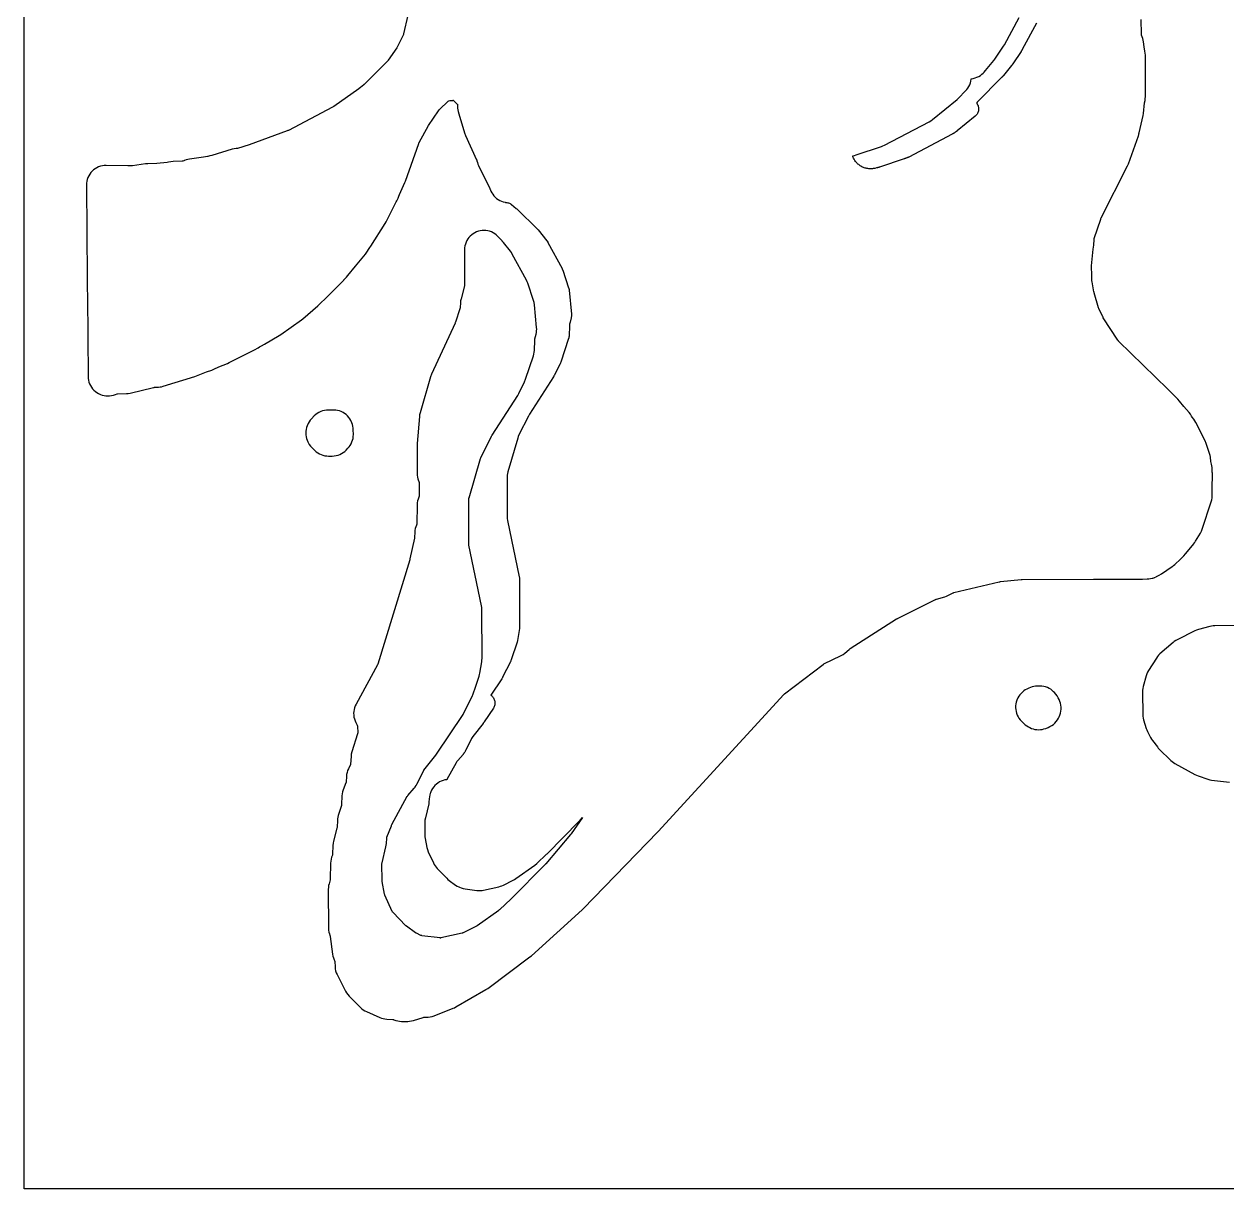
# Model space of a CAD drawing. Header units: millimetres. Extents: x 0 to 300, y 0 to 300.
# Drawn here: x 0 to 154.4, y 0 to 149.5 of the extents above; entities that cross this region are included whole.
import ezdxf

# ---------------------------------------------------------------- set-up
doc = ezdxf.new("R2010")
doc.units = ezdxf.units.MM
doc.layers.add('CUT', color=7, linetype='CONTINUOUS')

msp = doc.modelspace()

# ---------------------------------------------------------------- linework, layer by layer
at = {"layer": 'CUT'}
for points in [[(0, 0.0614), (0, 299.9386), (0.0029, 299.9971), (0.0614, 300), (299.9341, 300), (299.9926, 299.9971), (299.9954, 299.9386), (299.9954, 0.0614), (299.9926, 0.0029), (299.9341, 0), (0.0614, 0), (0.0029, 0.0029)], [(38.6049, 94.1127), (38.8473, 94.0783), (39.092, 94.0678), (39.5633, 94.0708), (39.8116, 94.0847), (40.0572, 94.1232), (40.2977, 94.1859), (40.5309, 94.2721), (40.7543, 94.3811), (40.9658, 94.5118), (41.1633, 94.6628), (41.3448, 94.8327), (41.5661, 95.0614), (41.7262, 95.244), (41.8679, 95.4412), (41.9898, 95.6513), (42.0907, 95.8722), (42.1697, 96.1018), (42.2261, 96.338), (42.2593, 96.5786), (42.269, 96.8212), (42.2637, 97.4285), (42.2507, 97.6623), (42.2159, 97.8937), (42.1596, 98.121), (42.0823, 98.3419), (41.9847, 98.5547), (41.9533, 98.6153), (41.8298, 98.828), (41.686, 99.0275), (41.5233, 99.2119), (41.3432, 99.3794), (41.1476, 99.5284), (40.9383, 99.6574), (40.7173, 99.7653), (40.4868, 99.851), (40.2489, 99.9135), (40.0061, 99.9524), (39.7607, 99.9673), (39.0747, 99.975), (38.8214, 99.9651), (38.5705, 99.9295), (38.3245, 99.8687), (38.0859, 99.7833), (37.8572, 99.6742), (37.6407, 99.5425), (37.4386, 99.3896), (37.2531, 99.217), (36.8895, 98.8427), (36.7226, 98.6524), (36.5757, 98.4461), (36.4504, 98.2261), (36.4185, 98.1627), (36.4174, 98.1606), (36.3211, 97.9446), (36.2456, 97.7205), (36.1916, 97.4902), (36.1596, 97.2559), (36.1499, 97.0195), (36.1626, 96.7834), (36.1976, 96.5495), (36.2545, 96.3199), (36.3328, 96.0967), (36.4319, 95.882), (36.4826, 95.7844), (36.6151, 95.5593), (36.7703, 95.3492), (36.9466, 95.1564), (36.9501, 95.153), (37.3224, 94.7864), (37.5051, 94.6234), (37.7029, 94.479), (37.9138, 94.3546), (38.1359, 94.2515), (38.367, 94.1706)], [(127.5791, 60.6093), (127.7065, 60.4031), (127.8533, 60.2103), (128.018, 60.0326), (128.3199, 59.7371), (128.5082, 59.5705), (128.7123, 59.4236), (128.9301, 59.298), (129.0927, 59.2148), (129.3061, 59.118), (129.5276, 59.0416), (129.7554, 58.9862), (129.9873, 58.9524), (130.2213, 58.9405), (130.4555, 58.9506), (130.6876, 58.9825), (130.9158, 59.036), (131.1379, 59.1107), (131.4423, 59.2291), (131.6817, 59.3371), (131.9085, 59.4696), (132.1201, 59.6251), (132.3142, 59.802), (132.4887, 59.9983), (132.6417, 60.2118), (132.7714, 60.4402), (132.8445, 60.5863), (132.9472, 60.8208), (133.0253, 61.0645), (133.0782, 61.315), (133.1051, 61.5696), (133.1059, 61.8256), (133.0804, 62.0804), (133.0291, 62.3312), (132.9524, 62.5754), (132.8511, 62.8105), (132.7312, 63.0536), (132.5947, 63.2956), (132.4322, 63.5209), (132.2457, 63.7268), (132.1541, 63.8173), (131.9723, 63.9801), (131.7755, 64.1244), (131.5656, 64.2488), (131.3445, 64.3522), (131.1145, 64.4335), (130.8776, 64.492), (130.6361, 64.5272), (130.3923, 64.5386), (130.0675, 64.538), (129.8431, 64.5274), (129.6206, 64.4968), (129.4017, 64.4463), (129.1882, 64.3764), (128.9819, 64.2876), (128.723, 64.1621), (128.5177, 64.0504), (128.3236, 63.92), (128.1426, 63.772), (127.9762, 63.6078), (127.8259, 63.4288), (127.6929, 63.2365), (127.5785, 63.0326), (127.5318, 62.9393), (127.4338, 62.7176), (127.3578, 62.4875), (127.3044, 62.2511), (127.2741, 62.0107), (127.2673, 61.7684), (127.284, 61.5267), (127.324, 61.2876), (127.3869, 61.0536), (127.4722, 60.8268)]]:
    msp.add_lwpolyline(points, close=True, dxfattribs=at)
for points in [[(49.2694, 150.6346), (48.7202, 148.2524), (48.7145, 148.2307), (48.6906, 148.1641), (47.9165, 146.6126), (47.8781, 146.5417), (47.8349, 146.4735), (46.7415, 144.8692), (46.7383, 144.8646), (46.7158, 144.8369), (46.6936, 144.8101), (46.6816, 144.7974), (43.6668, 141.7713), (43.3347, 141.498), (43.3307, 141.4948), (43.2476, 141.4263), (42.9512, 141.1824), (39.7419, 138.9279), (39.6775, 138.8857), (39.6104, 138.8477), (33.9303, 135.8686), (33.8584, 135.8339), (33.7843, 135.8041), (28.9001, 134.0269), (27.4046, 133.5543), (27.2144, 133.5361), (26.9712, 133.5006), (26.7326, 133.4414), (24.1098, 132.6524), (23.8554, 132.5938), (23.5816, 132.5308), (23.5382, 132.5208), (23.0523, 132.409), (21.2344, 132.1727), (21.0125, 132.1336), (20.795, 132.0747), (20.5837, 131.9964), (20.5637, 131.9879), (20.5114, 131.9702), (20.3793, 131.9168), (20.3637, 131.9109), (20.3293, 131.9004), (20.2939, 131.8963), (20.2771, 131.8954), (19.1237, 131.8629), (18.8397, 131.8386), (18.5604, 131.7822), (18.3808, 131.724), (17.0243, 131.603), (15.8874, 131.5819), (15.5881, 131.5583), (13.9329, 131.3272), (13.8798, 131.3238), (13.8227, 131.3228), (13.3376, 131.3261), (10.5445, 131.3624), (10.296, 131.3533), (10.0497, 131.3195), (9.808, 131.2615), (9.5732, 131.1797), (9.3477, 131.075), (9.1337, 130.9484), (8.9334, 130.8012), (8.7486, 130.6348), (8.5813, 130.4509), (8.4331, 130.2513), (8.3055, 130.0379), (8.1996, 129.8129), (8.1167, 129.5785), (8.0574, 129.3371), (8.0224, 129.0909), (8.0121, 128.8425), (8.0122, 128.8254), (8.1083, 116.8746), (8.1211, 115.2816), (8.1239, 114.9275), (8.127, 114.5414), (8.2095, 104.2866), (8.2095, 104.2848), (8.2237, 104.038), (8.2622, 103.7939), (8.3246, 103.5548), (8.4103, 103.323), (8.5185, 103.1007), (8.6481, 102.8903), (8.7979, 102.6937), (8.9663, 102.5128), (9.1518, 102.3494), (9.3524, 102.2052), (9.5664, 102.0815), (9.7915, 101.9795), (10.0256, 101.9002), (10.2664, 101.8444), (10.5115, 101.8127), (10.7585, 101.8054), (10.9535, 101.8092), (11.2243, 101.8293), (11.4913, 101.8786), (11.7515, 101.9566), (11.9687, 102.0349), (11.9873, 102.041), (12.0136, 102.0475), (13.1405, 102.0901), (13.384, 102.1113), (13.6242, 102.1561), (13.6314, 102.1578), (16.6309, 102.8708), (16.6475, 102.8743), (16.72, 102.8848), (16.7369, 102.8861), (17.2187, 102.9117), (17.2428, 102.913), (17.4494, 102.9326), (17.6536, 102.9693), (17.8541, 103.0228), (21.9323, 104.2944), (22.1169, 104.3599), (23.4155, 104.8796), (24.0982, 105.1067), (24.3789, 105.2194), (25.0004, 105.5137), (26.1302, 105.9658), (26.3216, 106.0519), (29.4222, 107.6058), (29.562, 107.6815), (29.5861, 107.6956), (30.0584, 107.9711), (30.239, 108.0765), (30.4617, 108.2065), (30.8417, 108.4282), (32.7537, 109.5438), (32.7539, 109.5439), (32.9401, 109.6639), (35.5982, 111.5489), (35.7858, 111.6959), (37.7123, 113.3593), (37.8394, 113.477), (37.8901, 113.5273), (38.011, 113.6402), (38.7151, 114.346), (40.8684, 116.4827), (41.0282, 116.6571), (41.0656, 116.702), (41.3729, 117.01), (41.5723, 117.2355), (42.5275, 118.4568), (43.807, 119.9926), (43.9874, 120.2382), (44.2996, 120.7225), (44.3712, 120.814), (44.5111, 121.012), (46.3541, 123.9078), (46.4716, 124.1152), (46.4823, 124.134), (47.7833, 126.7152), (47.8393, 126.8339), (47.8716, 126.9075), (48.0011, 127.1659), (48.1056, 127.405), (48.1963, 127.6458), (48.8735, 129.1858), (48.9401, 129.3535), (50.6661, 134.1996), (50.6679, 134.2044), (50.6705, 134.2103), (50.6895, 134.2508), (50.7287, 134.3296), (51.9223, 136.5057), (53.1753, 138.3665), (53.3037, 138.5349), (53.3095, 138.5407), (54.4497, 139.6272), (54.4539, 139.6311), (54.4631, 139.6344), (54.4817, 139.6395), (54.661, 139.6833), (55.0397, 139.7217), (55.0574, 139.723), (55.0953, 139.7232), (55.125, 139.6998), (55.1381, 139.6878), (55.6009, 139.2441), (55.6144, 139.2305), (55.6224, 139.221), (55.621, 139.2063), (55.6229, 138.9609), (55.6487, 138.7168), (55.7125, 138.3078), (55.7878, 137.9756), (56.5188, 135.536), (56.6471, 135.1986), (56.6474, 135.198), (56.6485, 135.1956), (58.0949, 132.0879), (58.1032, 132.0689), (58.1317, 131.9843), (58.1367, 131.9643), (58.1833, 131.7512), (58.2376, 131.5456), (58.3092, 131.3454), (58.3975, 131.152), (59.7647, 128.4665), (59.7668, 128.4623), (59.7946, 128.3967), (59.8001, 128.3814), (59.8268, 128.3017), (59.9143, 128.0771), (60.023, 127.8619), (60.1519, 127.6583), (60.2998, 127.468), (60.4654, 127.2928), (60.6471, 127.1344), (60.8432, 126.9942), (61.0518, 126.8736), (61.2712, 126.7736), (61.4991, 126.6952), (61.7335, 126.6391), (61.7336, 126.6391), (61.8063, 126.629), (61.9722, 126.6059), (61.9723, 126.6059), (61.9871, 126.6045), (62.0959, 126.5839), (62.2021, 126.5527), (62.3048, 126.5114), (62.4029, 126.4602), (62.5003, 126.3966), (62.516, 126.3853), (62.5645, 126.3483), (63.1848, 125.851), (63.2353, 125.8082), (63.2757, 125.7722), (63.3239, 125.7268), (65.8411, 123.228), (65.8884, 123.1784), (65.9259, 123.1368), (65.9704, 123.0847), (67.1003, 121.6857), (67.1351, 121.6405), (67.1458, 121.626), (67.2091, 121.5311), (67.2184, 121.5157), (67.2467, 121.4662), (69.0518, 118.1372), (69.0769, 118.0885), (69.0845, 118.0729), (69.128, 117.9725), (69.1342, 117.9562), (69.1527, 117.9047), (69.9, 115.6616), (69.9206, 115.5934), (69.9265, 115.5717), (69.9558, 115.4326), (69.9592, 115.4103), (69.9679, 115.3396), (70.2575, 112.2612), (70.2614, 112.2076), (70.2623, 112.1906), (70.2631, 112.0882), (70.2555, 111.9911), (70.2388, 111.89), (70.2353, 111.8734), (70.2231, 111.8211), (70.0819, 111.2678), (70.0292, 111.0017), (70.0056, 110.7315), (69.9661, 109.5248), (69.9627, 109.465), (69.9612, 109.446), (69.9465, 109.3328), (69.9211, 109.2214), (69.916, 109.2031), (69.8985, 109.1458), (68.8948, 106.1204), (68.8633, 106.0358), (68.8351, 105.9677), (68.7976, 105.8856), (68.0523, 104.3994), (68.021, 104.3409), (67.9942, 104.2938), (67.9598, 104.237), (64.8745, 99.434), (64.7426, 99.2024), (63.5259, 96.7732), (63.4341, 96.5672), (63.3612, 96.3537), (62.1084, 92.0593), (62.0533, 91.8308), (62.0198, 91.5982), (62.0084, 91.3634), (62.0038, 88.704), (61.9998, 86.3289), (62.0128, 86.0701), (62.0525, 85.814), (63.5656, 78.5612), (63.5771, 78.4983), (63.5802, 78.4783), (63.5934, 78.3513), (63.5944, 78.3311), (63.5961, 78.2672), (63.6034, 72.1571), (63.6024, 72.1061), (63.6017, 72.09), (63.5936, 71.9884), (63.5916, 71.9724), (63.5844, 71.9219), (63.3332, 70.3842), (63.3242, 70.3352), (63.321, 70.3197), (63.2973, 70.2232), (63.2929, 70.208), (63.2781, 70.1605), (62.523, 67.8908), (62.492, 67.8076), (62.4642, 67.7406), (62.4274, 67.6598), (61.4308, 65.6653), (61.3936, 65.5963), (61.3614, 65.5409), (61.3199, 65.4743), (59.9126, 63.3674), (59.9377, 63.3515), (60.0291, 63.2802), (60.1132, 63.2005), (60.1893, 63.113), (60.2565, 63.0186), (60.3143, 62.9182), (60.3622, 62.8126), (60.3997, 62.7029), (60.4264, 62.5901), (60.442, 62.4753), (60.4466, 62.3595), (60.4399, 62.2438), (60.4221, 62.1292), (60.3934, 62.0169), (60.3539, 61.908), (60.3041, 61.8033), (60.2445, 61.7039), (59.0682, 59.9429), (59.055, 59.9236), (59.0272, 59.8837), (59.0137, 59.8647), (58.9904, 59.8325), (58.9765, 59.8137), (58.9472, 59.7749), (58.9329, 59.7565), (57.621, 58.0893), (57.5268, 57.9562), (57.4467, 57.8142), (56.6932, 56.3038), (56.6819, 56.2816), (56.6577, 56.2356), (56.6459, 56.2136), (56.638, 56.1992), (56.613, 56.156), (56.5615, 56.0714), (56.5062, 55.9883), (56.448, 55.9082), (56.4178, 55.8685), (56.4075, 55.8556), (56.3918, 55.8362), (56.3587, 55.7962), (56.3426, 55.7772), (55.6588, 54.9849), (55.5542, 54.8499), (55.4647, 54.7044), (54.2814, 52.53), (54.2728, 52.5295), (54.0282, 52.4904), (53.7887, 52.4273), (53.5566, 52.3408), (53.3341, 52.2317), (53.1236, 52.1012), (52.927, 51.9504), (52.7463, 51.781), (52.5833, 51.5945), (52.4395, 51.3928), (52.3164, 51.1778), (52.2151, 50.9518), (52.1658, 50.8252), (52.1447, 50.7614), (52.0846, 50.5799), (52.0292, 50.3276), (52, 50.0709), (51.975, 49.6632), (51.9705, 49.6092), (51.9687, 49.5921), (51.9527, 49.4848), (51.9494, 49.4679), (51.938, 49.4149), (51.5139, 47.6432), (51.462, 47.3498), (51.4453, 47.0524), (51.4511, 45.415), (51.4624, 45.1864), (51.4946, 44.9598), (51.7066, 43.8375), (51.7795, 43.5479), (51.8863, 43.2691), (52.5355, 41.8375), (52.6349, 41.6418), (52.7511, 41.4555), (52.8831, 41.2801), (53.0301, 41.1169), (54.2564, 39.8701), (54.4068, 39.7294), (54.5682, 39.6015), (55.3845, 39.0077), (55.5793, 38.8796), (55.7851, 38.7701), (55.8735, 38.7282), (56.1176, 38.628), (56.371, 38.5541), (56.6307, 38.5073), (58.1351, 38.3176), (58.3499, 38.2998), (58.5654, 38.3007), (58.7801, 38.3201), (58.9923, 38.3579), (60.9484, 38.7944), (61.1471, 38.8474), (61.3408, 38.9165), (61.5282, 39.0014), (62.7999, 39.6416), (62.9661, 39.7334), (63.125, 39.8376), (65.5659, 41.5743), (65.8273, 41.7882), (67.0783, 42.9622), (67.145, 43.0271), (71.267, 47.1941), (71.3987, 47.3381), (71.6787, 47.6692), (71.6825, 47.6733), (71.6986, 47.6905), (71.683, 47.6659), (70.2107, 45.5747), (70.1785, 45.5311), (70.1445, 45.4889), (66.9781, 41.7444), (66.9466, 41.7086), (66.9137, 41.674), (62.511, 37.2226), (62.5, 37.2117), (62.4755, 37.1882), (61.0597, 35.8596), (60.9975, 35.8051), (60.9318, 35.7549), (58.1497, 33.7755), (58.1456, 33.7727), (58.0817, 33.7338), (58.0661, 33.7255), (56.3416, 32.8573), (56.3367, 32.855), (56.2902, 32.8359), (56.2661, 32.8284), (56.2427, 32.8226), (53.5135, 32.2137), (53.4967, 32.2103), (53.4617, 32.2056), (53.4267, 32.207), (53.4095, 32.2088), (51.0624, 32.5048), (51.0417, 32.508), (50.9997, 32.5178), (50.9589, 32.5321), (50.9398, 32.5406), (50.352, 32.8189), (50.3354, 32.8272), (50.2694, 32.8664), (50.2542, 32.877), (49.1029, 33.7143), (49.0986, 33.7176), (49.0369, 33.7702), (49.0232, 33.7835), (47.323, 35.5121), (47.311, 35.5248), (47.2881, 35.5526), (47.2706, 35.5836), (47.263, 35.5995), (46.3053, 37.7113), (46.2962, 37.7332), (46.2666, 37.8268), (46.2615, 37.85), (45.9577, 39.458), (45.9547, 39.476), (45.9475, 39.551), (45.947, 39.5692), (45.9393, 41.7282), (45.9399, 41.7519), (45.9512, 41.8492), (45.9561, 41.8723), (46.4409, 43.8979), (46.4822, 44.1109), (46.5048, 44.3267), (46.5475, 45.0217), (46.5493, 45.0421), (46.5562, 45.0838), (46.5674, 45.1247), (46.5744, 45.1439), (47.1476, 46.6155), (47.178, 46.6869), (47.213, 46.7562), (49.1924, 50.3934), (49.203, 50.4118), (49.253, 50.484), (49.2664, 50.5005), (50.0645, 51.4251), (50.1936, 51.5879), (50.2193, 51.6264), (50.3088, 51.7608), (50.4092, 51.9427), (51.2516, 53.6316), (51.2611, 53.6495), (51.306, 53.7203), (51.3182, 53.7366), (52.8368, 55.6664), (52.951, 55.8238), (56.3469, 60.9077), (56.5044, 61.1789), (57.5184, 63.2084), (57.6542, 63.5366), (57.9431, 64.4049), (58.4129, 65.8169), (58.4681, 66.0081), (58.508, 66.2031), (58.748, 67.6724), (58.7727, 67.8747), (58.7807, 68.0784), (58.7734, 74.3526), (58.76, 74.6078), (58.7207, 74.8603), (57.0997, 82.6296), (57.096, 82.6498), (57.0874, 82.7347), (57.0869, 82.7553), (57.0969, 88.6011), (57.0973, 88.6197), (57.101, 88.6581), (57.1083, 88.6959), (57.1131, 88.714), (58.5765, 93.7305), (58.582, 93.7476), (58.6091, 93.8167), (58.6168, 93.833), (60.0179, 96.6304), (60.0487, 96.688), (60.0825, 96.7438), (63.3635, 101.8514), (63.4948, 102.082), (64.2459, 103.5798), (64.3839, 103.9132), (65.3801, 106.9159), (65.4446, 107.1466), (65.4866, 107.3824), (65.5059, 107.6212), (65.5498, 108.9603), (65.5511, 108.9818), (65.5637, 109.0702), (65.5684, 109.0912), (65.7235, 109.6988), (65.7676, 109.9089), (65.7935, 110.1221), (65.801, 110.3367), (65.7901, 110.5511), (65.5131, 113.4954), (65.4703, 113.7768), (65.3959, 114.0514), (64.6687, 116.2342), (64.5904, 116.4387), (64.4945, 116.6356), (62.6711, 119.9984), (62.5534, 120.1937), (62.4183, 120.3775), (61.532, 121.4749), (61.5294, 121.4785), (61.3769, 121.6671), (61.375, 121.6693), (61.3029, 121.7586), (61.1193, 121.962), (60.7859, 122.293), (60.6051, 122.4558), (60.4093, 122.6002), (60.2005, 122.725), (59.9805, 122.8288), (59.7514, 122.9108), (59.5155, 122.9701), (59.2749, 123.0062), (59.032, 123.0188), (58.7889, 123.0076), (58.5481, 122.973), (58.3119, 122.915), (58.0823, 122.8344), (57.8617, 122.7319), (57.6521, 122.6084), (57.4555, 122.4651), (57.2738, 122.3034), (57.1086, 122.1248), (56.9616, 121.9309), (56.8341, 121.7237), (56.7274, 121.5051), (56.6424, 121.2772), (56.5799, 121.0421), (56.5407, 120.802), (56.5249, 120.5592), (56.5328, 120.3161), (56.5414, 120.2499), (56.553, 120.1185), (56.5534, 120.1005), (56.5409, 116.0263), (56.5405, 116.0095), (56.5374, 115.9749), (56.5314, 115.9406), (56.5276, 115.9247), (56.0855, 114.2383), (56.0353, 113.9998), (56.0085, 113.7575), (55.9669, 113.0791), (55.9654, 113.0621), (55.9602, 113.0269), (55.9519, 112.9922), (55.947, 112.9763), (55.3754, 111.2534), (55.3523, 111.1897), (55.3257, 111.1274), (52.3077, 104.5648), (52.1796, 104.222), (50.834, 99.6214), (50.7757, 99.377), (50.7422, 99.1279), (50.454, 95.6814), (50.4454, 95.462), (50.4616, 91.8261), (50.473, 91.5985), (50.5051, 91.3729), (50.5576, 91.1511), (50.6962, 90.6654), (50.7007, 90.6481), (50.7077, 90.6115), (50.7113, 90.5743), (50.7118, 90.5568), (50.7214, 89.0355), (50.721, 89.0141), (50.7165, 88.97), (50.7072, 88.9267), (50.7011, 88.9062), (50.5845, 88.5527), (50.5188, 88.3143), (50.4769, 88.0705), (50.4594, 87.8237), (50.4059, 85.3382), (50.405, 85.3186), (50.4001, 85.2786), (50.3875, 85.2403), (50.38, 85.2222), (50.3697, 85.199), (50.2851, 84.9812), (50.2212, 84.7565), (50.1786, 84.5268), (50.1575, 84.2941), (50.128, 83.6125), (50.1269, 83.5952), (50.1176, 83.5244), (50.1142, 83.5074), (49.53, 80.8579), (49.5187, 80.8111), (49.5056, 80.7649), (45.4254, 67.3653), (45.4188, 67.3457), (45.3857, 67.2671), (45.3762, 67.2488), (42.6102, 62.2221), (42.5025, 62.0013), (42.4169, 61.771), (42.3544, 61.5335), (42.3155, 61.291), (42.3006, 61.0458), (42.3098, 60.8003), (42.3431, 60.5569), (42.4001, 60.318), (42.4803, 60.0858), (42.5828, 59.8626), (42.7509, 59.5396), (42.7604, 59.5201), (42.7766, 59.4785), (42.7833, 59.4344), (42.7847, 59.4128), (42.8209, 58.5285), (42.8212, 58.5115), (42.8196, 58.4762), (42.812, 58.4421), (42.8072, 58.4255), (42.079, 56.1003), (42.0057, 55.8042), (41.9691, 55.5015), (41.9113, 54.5295), (41.9096, 54.5093), (41.9029, 54.4683), (41.888, 54.4294), (41.8793, 54.4112), (41.6418, 53.9412), (41.5362, 53.702), (41.4561, 53.453), (41.4025, 53.197), (41.376, 52.9368), (41.3427, 52.2642), (41.3412, 52.2435), (41.3345, 52.2009), (41.3235, 52.1593), (41.3165, 52.1396), (40.9655, 51.2212), (40.8834, 50.9661), (40.829, 50.7036), (40.8031, 50.4368), (40.755, 49.3259), (40.7538, 49.3087), (40.7492, 49.2731), (40.7414, 49.238), (40.7367, 49.2219), (40.3281, 47.9218), (40.273, 47.7165), (40.2356, 47.5072), (40.2161, 47.2955), (40.1725, 46.4129), (40.1709, 46.3921), (40.1576, 46.3067), (40.1528, 46.2863), (39.716, 44.6423), (39.6589, 44.365), (39.6335, 44.0831), (39.597, 42.9802), (39.5958, 42.96), (39.5902, 42.9185), (39.5803, 42.8778), (39.574, 42.8586), (39.4794, 42.5907), (39.4037, 42.3335), (39.356, 42.0695), (39.3368, 41.802), (39.3008, 39.7802), (39.3006, 39.7748), (39.2958, 39.7247), (39.2911, 39.6998), (39.2854, 39.6764), (39.1425, 39.1504), (39.0933, 38.9305), (39.0641, 38.707), (39.0552, 38.4818), (39.082, 33.4599), (39.0955, 33.2136), (39.1332, 32.9699), (39.1947, 32.7311), (39.2675, 32.532), (39.2879, 32.4718), (39.297, 32.4323), (39.3, 32.413), (39.5922, 30.1459), (39.6376, 29.895), (39.7084, 29.65), (39.8038, 29.4135), (39.8527, 29.3081), (39.8602, 29.2907), (39.8732, 29.2538), (39.8789, 29.2151), (39.8803, 29.1962), (39.9155, 28.5073), (39.9423, 28.2483), (39.996, 27.9934), (40.0758, 27.7455), (40.181, 27.5073), (41.2457, 25.4002), (41.3794, 25.1676), (41.5373, 24.9506), (41.7176, 24.7517), (43.1998, 23.2833), (43.3667, 23.1323), (43.5464, 22.9969), (43.7376, 22.8782), (43.9387, 22.7772), (45.6668, 22.0044), (45.8782, 21.9211), (46.0964, 21.8574), (46.3194, 21.8138), (46.5454, 21.7906), (47.3407, 21.7454), (47.3579, 21.744), (47.3933, 21.7389), (47.4269, 21.7278), (47.4432, 21.7213), (47.4709, 21.7094), (47.7098, 21.6208), (47.9565, 21.557), (48.2085, 21.5187), (48.463, 21.5062), (49.2436, 21.5078), (49.4945, 21.5209), (49.7428, 21.5592), (49.9861, 21.6221), (51.2144, 22.007), (51.2373, 22.0135), (51.3343, 22.0315), (51.358, 22.0337), (51.8852, 22.0673), (52.1428, 22.0972), (52.3959, 22.1536), (52.6418, 22.2359), (55.0725, 23.1925), (55.2415, 23.2663), (55.4046, 23.3524), (59.273, 25.58), (59.5167, 25.7399), (64.9399, 29.7705), (65.1274, 29.9244), (71.6358, 35.8219), (71.7539, 35.9362), (81.3378, 45.8434), (81.3811, 45.8893), (97.5415, 63.462), (97.5802, 63.5005), (97.6222, 63.5355), (102.5768, 67.3175), (102.5914, 67.3281), (102.6573, 67.3691), (102.6732, 67.3774), (104.8683, 68.4671), (105.1227, 68.6126), (105.3583, 68.7868), (105.9232, 69.2581), (105.9824, 69.3045), (106.0445, 69.347), (112.0043, 73.1596), (112.0589, 73.1925), (112.1152, 73.2225), (117.0009, 75.6562), (117.0169, 75.6638), (117.088, 75.6912), (117.1049, 75.6964), (118.1727, 75.9971), (118.4207, 76.0812), (118.6586, 76.1907), (119.2555, 76.5046), (119.2601, 76.5069), (119.3057, 76.5264), (119.3301, 76.5345), (119.3524, 76.5403), (125.1727, 77.9269), (125.2497, 77.9426), (125.3275, 77.9532), (127.9962, 78.2264), (128.0548, 78.2309), (128.1136, 78.2325), (137.271, 78.2638), (141.8806, 78.2572), (141.927, 78.2576), (143.5395, 78.2853), (144.148, 78.2873), (144.3738, 78.2983), (144.5977, 78.3297), (144.8178, 78.3811), (144.858, 78.3944), (144.8908, 78.4027), (145.0174, 78.4472), (145.0324, 78.4522), (145.0361, 78.4538), (145.1072, 78.4789), (145.3157, 78.5745), (145.3759, 78.6092), (145.7099, 78.7729), (146.0179, 78.9521), (147.3823, 79.8822), (147.4619, 79.9416), (147.494, 79.9642), (147.5072, 79.9754), (147.5531, 80.0097), (147.7124, 80.1512), (147.769, 80.2059), (148.4046, 80.7968), (148.6117, 81.0139), (148.6455, 81.0539), (148.8733, 81.2743), (149.0835, 81.5048), (150.1734, 82.8607), (150.2121, 82.916), (150.2421, 82.9544), (150.2982, 83.039), (150.3633, 83.132), (150.9827, 84.1548), (151.0805, 84.3396), (151.1181, 84.41), (151.2231, 84.677), (152.3825, 88.2065), (152.4515, 88.4613), (152.4933, 88.7221), (152.5073, 88.9857), (152.5078, 90.1771), (152.5444, 91.4738), (152.5424, 91.6662), (152.5256, 91.8578), (152.5084, 91.9939), (152.5086, 92.3912), (152.499, 92.6107), (152.4702, 92.8284), (152.4224, 93.0428), (152.3348, 93.3678), (152.2671, 93.9039), (152.2241, 94.1468), (152.1575, 94.3842), (151.7186, 95.6951), (151.5817, 96.024), (150.3942, 98.3871), (150.2727, 98.6017), (150.1307, 98.8033), (149.9202, 99.0729), (149.8538, 99.1952), (149.7113, 99.4267), (149.5445, 99.6413), (148.8643, 100.4248), (148.3278, 101.1117), (148.1076, 101.3582), (147.7475, 101.7112), (147.6373, 101.8382), (147.4583, 102.0241), (146.79, 102.6499), (140.4963, 108.8198), (140.4819, 108.8347), (140.4255, 108.9037), (140.4138, 108.9207), (138.5282, 111.8272), (138.4907, 111.889), (138.4571, 111.9529), (137.9437, 113.0041), (137.9414, 113.0091), (137.9107, 113.088), (137.9049, 113.1063), (137.353, 115.0346), (137.3397, 115.0851), (137.3287, 115.1361), (137.0807, 116.4168), (137.0799, 116.4216), (137.0711, 116.4958), (137.0701, 116.5127), (137.0453, 117.192), (137.0314, 118.4801), (137.2247, 120.6027), (137.2327, 120.629), (137.2813, 120.8716), (137.3057, 121.1178), (137.3433, 121.881), (137.3446, 121.898), (137.3448, 121.9), (137.3615, 121.9798), (137.3678, 122.0006), (138.1903, 124.467), (138.2206, 124.5479), (138.2566, 124.6263), (141.62, 131.2999), (141.7415, 131.5833), (143.0285, 135.1827), (143.0443, 135.2268), (143.068, 135.3091), (143.0895, 135.3782), (143.0954, 135.4047), (143.1317, 135.5308), (143.628, 137.7845), (143.6699, 138.0338), (143.8295, 139.4084), (143.8858, 139.7185), (143.9158, 139.9399), (143.926, 140.1632), (143.9276, 142.5862), (143.9543, 144.45), (143.942, 144.7356), (143.9291, 144.8641), (143.9295, 145.4976), (143.9162, 145.7569), (143.8761, 146.0134), (143.7566, 146.582), (143.6929, 147.2169), (143.6596, 147.4431), (143.6059, 147.6653), (143.5321, 147.8817), (143.4467, 148.0988), (143.4448, 148.104), (143.4312, 148.1493), (143.4273, 148.1825), (143.4262, 148.2044), (143.3784, 150.1003)], [(129.9493, 149.6053), (128.1293, 146.2352), (128.1153, 146.2099), (128.0854, 146.1577), (128.0708, 146.1327), (128.0453, 146.0906), (128.0301, 146.066), (127.9977, 146.0152), (127.9818, 145.991), (126.9107, 144.3966), (126.8956, 144.3747), (126.8637, 144.3294), (126.8481, 144.3078), (126.8212, 144.2713), (126.8052, 144.2501), (126.7712, 144.2062), (126.7547, 144.1853), (125.7148, 142.9001), (125.6956, 142.877), (125.655, 142.8294), (125.6353, 142.8067), (125.6012, 142.7686), (125.5809, 142.7465), (125.538, 142.701), (125.5171, 142.6794), (122.3498, 139.4803), (122.3274, 139.4583), (122.2803, 139.4132), (122.2574, 139.3918), (122.2516, 139.3865), (122.2761, 139.3578), (122.3425, 139.263), (122.3995, 139.1622), (122.4465, 139.0564), (122.4831, 138.9466), (122.5089, 138.8337), (122.5237, 138.7189), (122.5274, 138.6032), (122.5199, 138.4877), (122.5014, 138.3734), (122.4719, 138.2615), (122.4318, 138.1529), (122.3813, 138.0487), (122.3211, 137.9498), (122.2517, 137.8572), (122.1736, 137.7717), (122.0876, 137.6942), (119.7855, 135.8099), (119.7737, 135.8003), (119.75, 135.7814), (119.7381, 135.772), (119.6881, 135.7332), (119.6761, 135.724), (119.6519, 135.7056), (119.6397, 135.6966), (119.6236, 135.6847), (119.5989, 135.667), (119.5492, 135.6322), (119.5241, 135.6151), (119.4187, 135.5453), (119.3932, 135.5289), (119.3417, 135.4967), (119.3158, 135.4809), (119.2985, 135.4707), (119.2854, 135.4631), (119.2591, 135.4479), (119.2459, 135.4405), (119.1907, 135.4096), (119.1774, 135.4023), (119.1507, 135.3879), (119.1373, 135.3807), (113.5515, 132.4476), (113.5407, 132.442), (113.5191, 132.4309), (113.5082, 132.4254), (113.4629, 132.4028), (113.452, 132.3974), (113.4302, 132.3868), (113.4192, 132.3815), (113.4047, 132.3746), (113.3827, 132.3644), (113.3383, 132.3445), (113.3161, 132.3348), (113.223, 132.2951), (113.2005, 132.2858), (113.1554, 132.2677), (113.1328, 132.2589), (113.1178, 132.2532), (113.1064, 132.2489), (113.0836, 132.2405), (113.0722, 132.2364), (113.0245, 132.2195), (113.013, 132.2154), (112.99, 132.2075), (112.9785, 132.2036), (109.8219, 131.1522), (109.8082, 131.1477), (109.7806, 131.1389), (109.7669, 131.1346), (109.7094, 131.117), (109.6955, 131.1128), (109.6678, 131.1047), (109.654, 131.1007), (109.6066, 131.0875), (109.5927, 131.0836), (109.5648, 131.0762), (109.5508, 131.0725), (109.4926, 131.0577), (109.4785, 131.0542), (109.4505, 131.0474), (109.4364, 131.0441), (109.2117, 130.9926), (109.1829, 130.9864), (109.1252, 130.9746), (109.0962, 130.9691), (109.0663, 130.9638), (109.008, 130.9549), (108.8911, 130.94), (108.7736, 130.9308), (108.6559, 130.9274), (108.538, 130.9298), (108.4205, 130.938), (108.3035, 130.9519), (108.1873, 130.9716), (108.0722, 130.9969), (107.9585, 131.0279), (107.8465, 131.0644), (107.7364, 131.1064), (107.6285, 131.1537), (107.523, 131.2062), (107.4202, 131.2639), (107.3204, 131.3266), (107.2238, 131.3941), (107.1307, 131.4662), (107.0411, 131.5428), (106.9555, 131.6238), (106.8739, 131.7088), (106.7966, 131.7977), (106.7238, 131.8904), (106.6556, 131.9865), (106.5922, 132.0858), (106.5337, 132.1881), (106.4804, 132.2932), (106.4323, 132.4007), (106.3895, 132.5105), (106.3699, 132.569), (106.3603, 132.6032), (106.5908, 132.656), (106.8224, 132.7209), (110.0523, 133.7967), (110.2416, 133.8684), (110.4245, 133.9552), (116.1669, 136.9706), (116.3845, 137.0993), (116.5881, 137.2494), (119.7553, 139.8418), (119.9484, 140.0175), (120.8489, 140.927), (120.8494, 140.9276), (121.0104, 141.1067), (121.1538, 141.3012), (121.2777, 141.5086), (121.3811, 141.7269), (121.4629, 141.9543), (121.5223, 142.1885), (121.5589, 142.4273), (121.5628, 142.498), (121.6016, 142.4999), (121.8451, 142.5367), (122.0839, 142.5972), (122.3155, 142.6809), (122.5378, 142.787), (122.7485, 142.9145), (122.9457, 143.0621), (123.1274, 143.2284), (123.2474, 143.3496), (123.4143, 143.5359), (124.4746, 144.8463), (124.6063, 145.0247), (125.7045, 146.6594), (125.829, 146.8656), (127.7169, 150.3615)], [(155.588, 72.3093), (152.8397, 72.2894), (152.6226, 72.2783), (152.4072, 72.2485), (152.1952, 72.2), (150.7304, 71.7973), (150.4959, 71.7202), (150.2701, 71.6203), (148.0001, 70.4791), (147.8175, 70.3775), (147.6441, 70.2611), (147.4809, 70.1305), (145.8034, 68.6691), (145.6307, 68.5035), (145.4746, 68.3221), (145.3366, 68.1266), (144.3277, 66.5418), (144.2046, 66.3253), (144.1037, 66.0977), (144.0259, 65.8612), (143.6432, 64.4672), (143.5917, 64.238), (143.5619, 64.005), (143.5542, 63.7702), (143.5946, 60.8989), (143.6094, 60.66), (143.647, 60.4236), (143.707, 60.1919), (144.0436, 59.1092), (144.1146, 58.9109), (144.202, 58.7192), (144.5976, 57.9403), (144.7069, 57.7469), (144.833, 57.5639), (145.4665, 56.7267), (145.5851, 56.5816), (145.7143, 56.4457), (147.1931, 55.0029), (147.3596, 54.8545), (147.5386, 54.7214), (147.7287, 54.6048), (150.2876, 53.1892), (150.4958, 53.0863), (150.7127, 53.0032), (151.9638, 52.5894), (152.1938, 52.5253), (152.4288, 52.4835), (154.7068, 52.1894)]]:
    msp.add_lwpolyline(points, dxfattribs=at)

doc.saveas('drawing.dxf')
